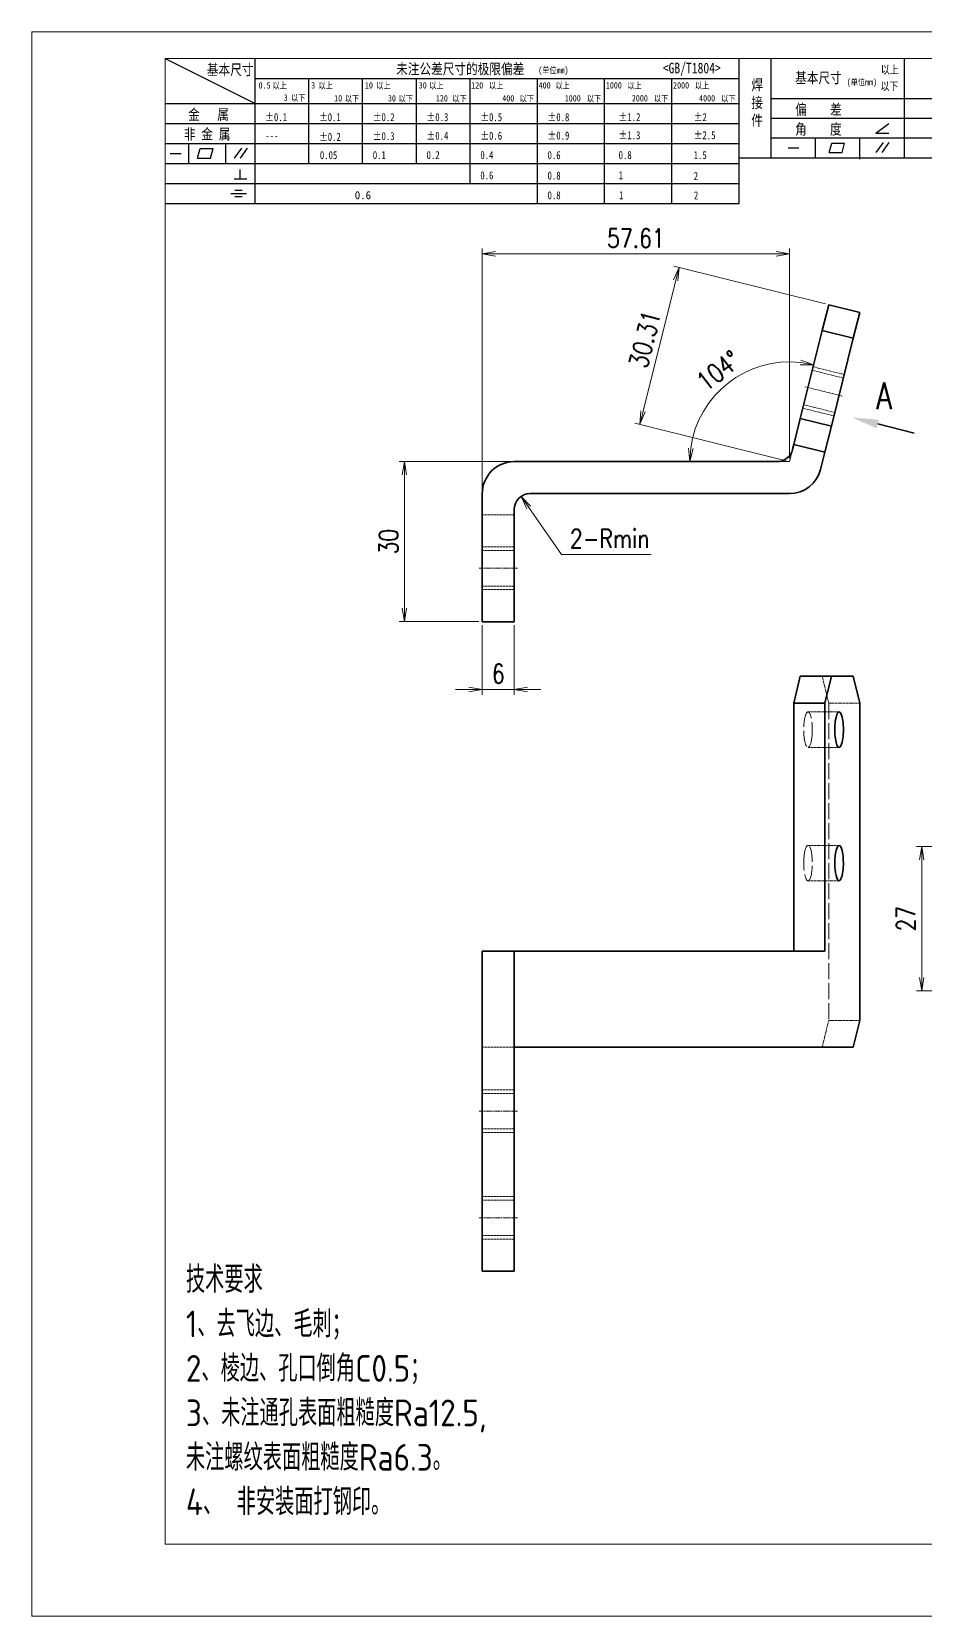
# Model space of a CAD drawing. Header units: inches. Extents: x 269 to 10986, y 1043 to 4337.
# Drawn here: x 7822.1 to 7989.6, y 3497.4 to 3794.4 of the extents above; entities that cross this region are included whole.
import ezdxf
from ezdxf.enums import TextEntityAlignment as Align

# ---------------------------------------------------------------- set-up
doc = ezdxf.new("R2010")
doc.units = ezdxf.units.IN
doc.header["$MEASUREMENT"] = 0
for name, pattern in [('AM_ISO02W050x2', [3.75, 3, -0.75]), ('AM_ISO08W050x2', [9, 6, -0.75, 1.5, -0.75]), ('AM_ISO09W050', [22.5, 12, -1.5, 3, -1.5, 3, -1.5])]:
    doc.linetypes.add(name, pattern=pattern)
doc.layers.add('DIM', color=3, linetype='Continuous')
doc.layers.add('图\\M+19E79\\M+195B6\\M+18E9A', color=7, linetype='Continuous')
for name, color, linetype, lineweight in [('中心线', 2, 'AM_ISO08W050x2', 18), ('双点划线', 6, 'AM_ISO09W050', 18), ('图框', 7, 'Continuous', 18), ('标注线', 3, 'Continuous', 18), ('粗实线', 7, 'Continuous', 35), ('虚线', 1, 'AM_ISO02W050x2', 18)]:
    doc.layers.add(name, color=color, linetype=linetype, lineweight=lineweight)
doc.layers.add('打印', color=7, linetype='Continuous', lineweight=15, plot=False)
doc.layers.add('打印-禁用', color=7, linetype='Continuous', lineweight=15, plot=False)
doc.styles.add('DIM', font='romans.shx', dxfattribs={"width": 0.8, "bigfont": 'bigfont.shx'})
doc.styles.get("Standard").update_dxf_attribs({"font": 'txt', "bigfont": 'gbcbig.shx'})
doc.styles.add('国标', font='simfang.ttf', dxfattribs={"width": 0.8})
doc.styles.add('机械长仿宋', font='gbenor.shx', dxfattribs={"height": 1, "bigfont": 'gbcbig.shx'})
doc.dimstyles.new('XR 1-1', dxfattribs={"dimtxt": 3.5, "dimasz": 2.5, "dimexe": 1, "dimexo": 0.625, "dimgap": 1.2, "dimtad": 1, "dimtoh": 1, "dimdsep": 46, "dimtxsty": 'DIM', "dimblk": 'OPEN', "dimcen": 0, "dimclrd": 8, "dimclre": 8, "dimclrt": 2, "dimazin": 2, "dimtfac": 0.5, "dimtmove": 0, "dimatfit": 3, "dimldrblk": 'OPEN', "dimfxl": 0, "dimtolj": 2, "dimlwd": 18, "dimlwe": 18, "dimarcsym": 0})
doc.dimstyles.new('XR 1-1$0', dxfattribs={"dimtxt": 3.5, "dimasz": 2.5, "dimexe": 1, "dimexo": 0.625, "dimgap": 1.2, "dimtad": 1, "dimzin": 9, "dimdsep": 46, "dimtxsty": 'DIM', "dimblk": 'OPEN', "dimcen": 0, "dimclrd": 8, "dimclre": 8, "dimclrt": 2, "dimazin": 2, "dimtfac": 0.5, "dimtmove": 0, "dimatfit": 3, "dimldrblk": 'OPEN', "dimfxl": 0, "dimtolj": 2, "dimlwd": 18, "dimlwe": 18, "dimarcsym": 0})
doc.dimstyles.new('XR 1-1$4', dxfattribs={"dimtxt": 3.5, "dimasz": 2.5, "dimexe": 1, "dimexo": 0.625, "dimgap": 1.2, "dimtad": 1, "dimtoh": 1, "dimdsep": 46, "dimtxsty": 'DIM', "dimblk": 'OPEN', "dimcen": 0, "dimclrd": 8, "dimclre": 8, "dimclrt": 2, "dimazin": 2, "dimtfac": 0.5, "dimtofl": 0, "dimtmove": 0, "dimatfit": 3, "dimldrblk": 'OPEN', "dimfxl": 0, "dimtolj": 2, "dimlwd": 18, "dimlwe": 18, "dimarcsym": 0})

# ---------------------------------------------------------------- blocks, each defined once
blk = doc.blocks.new('GZDEH零件A3图框V01版')
at = {"layer": '图\\M+19E79\\M+195B6\\M+18E9A', "color": 9}
for p, q in [((2882.49, -1554.46), (2899.37, -1562.92)), ((2899.37, -1581.67), (2899.37, -1554.46)), ((2990.09, -1581.67), (2990.09, -1554.46)), ((2996.09, -1573.08), (2996.09, -1554.46)), ((3021.09, -1561.98), (3021.09, -1554.46)), ((2899.37, -1558.24), (2990.09, -1558.24)), ((2909.45, -1574.17), (2909.45, -1558.24)), ((2919.53, -1574.17), (2919.53, -1558.24)), ((2929.61, -1574.17), (2929.61, -1558.24)), ((2939.69, -1577.92), (2939.69, -1558.24)), ((2952.29, -1581.67), (2952.29, -1558.24)), ((2964.89, -1581.67), (2964.89, -1558.24)), ((2977.49, -1581.67), (2977.49, -1558.24)), ((2996.09, -1561.98), (3113.09, -1561.98)), ((3021.09, -1573.08), (3021.09, -1561.98)), ((2882.49, -1562.92), (2990.09, -1562.92)), ((2882.49, -1566.67), (2990.09, -1566.67)), ((2996.09, -1565.68), (3113.09, -1565.68)), ((3015.75, -1568.51), (3018.15, -1566.66)), ((2882.49, -1570.42), (2990.09, -1570.42)), ((2886.92, -1574.12), (2886.92, -1570.42)), ((2893.91, -1574.12), (2893.91, -1570.42)), ((2996.09, -1569.38), (3113.09, -1569.38)), ((3004.42, -1573.08), (3004.42, -1569.38)), ((3006.97, -1572.12), (3007.45, -1570.33)), ((3007.45, -1570.33), (3009.86, -1570.33)), ((3009.39, -1572.12), (3009.86, -1570.33)), ((3012.75, -1573.08), (3012.75, -1569.38)), ((3015.75, -1568.51), (3018.15, -1568.51)), ((3015.81, -1572.12), (3017.15, -1570.26)), ((3016.89, -1572.12), (3018.23, -1570.26)), ((2883.43, -1572.27), (2885.49, -1572.27)), ((2888.59, -1573.16), (2889.07, -1571.37)), ((2888.59, -1573.16), (2891, -1573.16)), ((2889.07, -1571.37), (2891.48, -1571.37)), ((2891, -1573.16), (2891.48, -1571.37)), ((2895.52, -1573.16), (2896.85, -1571.3)), ((2896.6, -1573.16), (2897.94, -1571.3)), ((2990.09, -1573.08), (3113.09, -1573.08)), ((2999.26, -1571.23), (3001.32, -1571.23)), ((3006.97, -1572.12), (3009.39, -1572.12)), ((3012.75, -1573.33), (3012.75, -1573.08)), ((2882.49, -1574.17), (2990.09, -1574.17)), ((2895.42, -1577.05), (2897.81, -1577.05)), ((2896.58, -1577.05), (2896.58, -1575.28)), ((2882.49, -1577.92), (2990.09, -1577.92)), ((2894.79, -1579.77), (2897.77, -1579.77)), ((2895.57, -1579.17), (2896.92, -1579.17)), ((2882.49, -1581.67), (2990.09, -1581.67)), ((2895.57, -1580.37), (2896.93, -1580.37))]:
    blk.add_line(p, q, dxfattribs=at)
at = {"layer": '图框', "linetype": 'Continuous'}
for p, q in [((2882.49, -1554.46), (2882.49, -1832.96)), ((3272.49, -1554.46), (2882.49, -1554.46)), ((2882.49, -1832.96), (3272.49, -1832.96))]:
    blk.add_line(p, q, dxfattribs=at)
at = {"layer": '打印-禁用', "linetype": 'Continuous'}
for p, q in [((2857.49, -1549.46), (2857.49, -1846.46)), ((3277.49, -1549.46), (2857.49, -1549.46)), ((2857.49, -1846.46), (3277.49, -1846.46))]:
    blk.add_line(p, q, dxfattribs=at)
at = {"layer": '图\\M+19E79\\M+195B6\\M+18E9A', "color": 9, "style": '国标', "width": 0.8}
for s, height, p in [('基本尺寸', 2, (2890.33, -1557.58)), ('未注公差尺寸的极限偏差', 2, (2925.81, -1557.44)), ('<GB/T1804>', 2, (2975.78, -1557.27)), ('以上', 1.5, (3016.64, -1557.33)), ('30', 1.2, (2930.04, -1560.11)), ('基本尺寸', 2, (3000.6, -1559.1)), ('以下', 1.5, (3016.58, -1560.43)), ('金   属', 2, (2886.82, -1565.98)), ('±0.1', 1.5, (2901.27, -1566.23)), ('±0.1', 1.5, (2911.35, -1566.23)), ('±0.2', 1.5, (2921.43, -1566.23)), ('±0.3', 1.5, (2931.51, -1566.23)), ('±0.5', 1.5, (2941.59, -1566.23)), ('±0.8', 1.5, (2954.19, -1566.23)), ('±1.2', 1.5, (2967.51, -1566.23)), ('±2', 1.5, (2981.58, -1566.23)), ('偏    差', 2, (3000.6, -1565.04)), ('非 金 属', 2, (2886.02, -1569.65)), ('±0.3', 1.5, (2921.43, -1569.77)), ('±0.4', 1.5, (2931.51, -1569.71)), ('±0.6', 1.5, (2941.59, -1569.71)), ('±0.9', 1.5, (2954.19, -1569.68)), ('±1.3', 1.5, (2967.51, -1569.62)), ('±2.5', 1.5, (2981.58, -1569.61)), ('角    度', 2, (3000.6, -1568.74)), ('---', 1.5, (2901.27, -1569.65)), ('±0.2', 1.5, (2911.35, -1569.92)), ('0.1', 1.5, (2921.43, -1573.34)), ('0.2', 1.5, (2931.51, -1573.33)), ('0.4', 1.5, (2941.59, -1573.33)), ('0.6', 1.5, (2954.19, -1573.35)), ('0.8', 1.5, (2967.51, -1573.33)), ('1.5', 1.5, (2981.58, -1573.34)), ('0.6', 1.5, (2941.59, -1577.14)), ('0.8', 1.5, (2954.19, -1577.17)), ('1', 1.5, (2967.51, -1577.12)), ('2', 1.5, (2981.58, -1577.26)), ('0.8', 1.5, (2954.19, -1580.87)), ('1', 1.5, (2967.59, -1580.86)), ('2', 1.5, (2981.62, -1580.89))]:
    blk.add_text(s, height=height, dxfattribs=at).set_placement(p)
at = {"layer": '图\\M+19E79\\M+195B6\\M+18E9A', "color": 9, "lineweight": 15, "style": '国标', "width": 0.8}
for s, p in [('(单位mm)', (2952.44, -1557.27)), ('0.5', (2900.03, -1560.11)), ('以上', (2902.64, -1560.16)), ('3', (2909.88, -1560.11)), ('以上', (2911.25, -1560.16)), ('10', (2919.96, -1560.11)), ('以上', (2922.09, -1560.16)), ('以上', (2932.02, -1560.16)), ('120', (2939.88, -1560.11)), ('以上', (2943.21, -1560.16)), ('400', (2952.52, -1560.11)), ('以上', (2955.68, -1560.16)), ('1000', (2965.12, -1560.11)), ('以上', (2969.16, -1560.16)), ('2000', (2977.72, -1560.11)), ('以上', (2981.8, -1560.16)), ('(单位mm)', (3010.27, -1559.51)), ('3', (2904.73, -1562.41)), ('以下', (2906.1, -1562.46)), ('10', (2914.19, -1562.54)), ('以下', (2916.18, -1562.59)), ('30', (2924.27, -1562.54)), ('以下', (2926.26, -1562.59)), ('120', (2933.26, -1562.54)), ('以下', (2936.34, -1562.59)), ('400', (2945.7, -1562.54)), ('以下', (2948.94, -1562.59)), ('1000', (2957.41, -1562.54)), ('以下', (2961.54, -1562.59)), ('2000', (2969.99, -1562.54)), ('以下', (2974.14, -1562.59)), ('4000', (2982.59, -1562.54)), ('以下', (2986.74, -1562.59))]:
    blk.add_text(s, height=1.2, dxfattribs=at).set_placement(p)
at = {"layer": '图\\M+19E79\\M+195B6\\M+18E9A', "color": 9, "lineweight": 13, "style": '国标'}
blk.add_text('0.6', height=1.5, dxfattribs=at).set_placement((2918.05, -1580.85))
at = {"layer": '图\\M+19E79\\M+195B6\\M+18E9A', "color": 9, "style": '国标'}
for s, insert, char_height, width, attachment_point in [('焊\\P接\\P件', (2992.39, -1558.41), 2, 3.1877, 1), ('0.05', (2911.51, -1573.37), 1.5, 5.1982, 7)]:
    blk.add_mtext(s, dxfattribs=dict(at, insert=insert, char_height=char_height, width=width, attachment_point=attachment_point))
blk = doc.blocks.new('DEH A3')
at = {"layer": '图框'}
blk.add_blockref('GZDEH零件A3图框V01版', (-2857.49, 1846.46), dxfattribs=at)
blk = doc.blocks.new('_Open')
at = {"color": 0, "linetype": 'ByBlock', "lineweight": -2}
for p, q in [((-1, 0.17), (0, 0)), ((-1, -0.17), (0, 0)), ((0, 0), (-1, 0))]:
    blk.add_line(p, q, dxfattribs=at)
blk = doc.blocks.new('*D113')
at = {"layer": 'Defpoints', "color": 0, "transparency": 16777216}
for p in [(7912.57, 3713.78), (7891.98, 3683.78), (7906.57, 3683.78)]:
    blk.add_point(p, dxfattribs=at)
at = {"layer": 'DIM', "color": 8, "lineweight": 18, "transparency": 16777216}
for p, q in [((7911.94, 3713.78), (7890.98, 3713.78)), ((7891.98, 3711.28), (7891.98, 3686.28)), ((7905.94, 3683.78), (7890.98, 3683.78))]:
    blk.add_line(p, q, dxfattribs=at)
at = {"layer": 'DIM', "color": 8, "lineweight": 18, "transparency": 16777216, "xscale": 2.5, "yscale": 2.5, "zscale": 2.5}
for p, rotation in [((7891.98, 3713.78), 90), ((7891.98, 3683.78), 270)]:
    blk.add_blockref('_Open', p, dxfattribs=dict(at, rotation=rotation))
at = {"layer": 'DIM', "color": 2, "transparency": 16777216, "insert": (7889.03, 3698.78), "char_height": 3.5, "attachment_point": 5, "rotation": 90, "style": 'DIM'}
blk.add_mtext('\\A2;30', dxfattribs=at)
blk = doc.blocks.new('*D114')
at = {"layer": 'Defpoints', "color": 0, "transparency": 16777216}
for p in [(7964.18, 3752.71), (7964.18, 3713.78), (7906.57, 3707.78)]:
    blk.add_point(p, dxfattribs=at)
at = {"layer": 'DIM', "color": 8, "lineweight": 18, "transparency": 16777216}
for p, q in [((7906.57, 3708.4), (7906.57, 3753.71)), ((7909.07, 3752.71), (7961.68, 3752.71)), ((7964.18, 3714.4), (7964.18, 3753.71))]:
    blk.add_line(p, q, dxfattribs=at)
at = {"layer": 'DIM', "color": 8, "lineweight": 18, "transparency": 16777216, "xscale": 2.5, "yscale": 2.5, "zscale": 2.5, "rotation": 180}
blk.add_blockref('_Open', (7906.57, 3752.71), dxfattribs=at)
at = {"layer": 'DIM', "color": 8, "lineweight": 18, "transparency": 16777216, "xscale": 2.5, "yscale": 2.5, "zscale": 2.5}
blk.add_blockref('_Open', (7964.18, 3752.71), dxfattribs=at)
at = {"layer": 'DIM', "color": 2, "transparency": 16777216, "insert": (7935.38, 3755.66), "char_height": 3.5, "attachment_point": 5, "style": 'DIM'}
blk.add_mtext('\\A2;57.61', dxfattribs=at)
blk = doc.blocks.new('*D115')
at = {"layer": 'Defpoints', "color": 0, "transparency": 16777216}
for p in [(7943.46, 3750.18), (7971.51, 3743.19), (7964.18, 3713.78)]:
    blk.add_point(p, dxfattribs=at)
at = {"layer": 'DIM', "color": 8, "lineweight": 18, "transparency": 16777216}
for p, q in [((7970.91, 3743.34), (7942.49, 3750.43)), ((7936.73, 3723.2), (7942.85, 3747.76)), ((7963.57, 3713.93), (7935.15, 3721.01))]:
    blk.add_line(p, q, dxfattribs=at)
at = {"layer": 'DIM', "color": 8, "lineweight": 18, "transparency": 16777216, "xscale": 2.5, "yscale": 2.5, "zscale": 2.5}
for p, rotation in [((7943.46, 3750.18), 75.99999999999001), ((7936.12, 3720.77), 255.9999999999901)]:
    blk.add_blockref('_Open', p, dxfattribs=dict(at, rotation=rotation))
at = {"layer": 'DIM', "color": 2, "transparency": 16777216, "insert": (7937.06, 3736.73), "char_height": 3.5, "attachment_point": 5, "rotation": 76, "style": 'DIM'}
blk.add_mtext('\\A2;30.31', dxfattribs=at)
blk = doc.blocks.new('*D116')
at = {"layer": 'Defpoints', "color": 0, "transparency": 16777216}
for p in [(7906.57, 3683.78), (7912.57, 3683.78), (7906.57, 3671.08)]:
    blk.add_point(p, dxfattribs=at)
at = {"layer": 'DIM', "color": 8, "lineweight": 18, "transparency": 16777216}
for p, q in [((7906.57, 3683.15), (7906.57, 3670.08)), ((7912.57, 3683.15), (7912.57, 3670.08)), ((7904.07, 3671.08), (7901.57, 3671.08)), ((7912.57, 3671.08), (7906.57, 3671.08)), ((7915.07, 3671.08), (7917.57, 3671.08))]:
    blk.add_line(p, q, dxfattribs=at)
at = {"layer": 'DIM', "color": 8, "lineweight": 18, "transparency": 16777216, "xscale": 2.5, "yscale": 2.5, "zscale": 2.5}
blk.add_blockref('_Open', (7906.57, 3671.08), dxfattribs=at)
at = {"layer": 'DIM', "color": 8, "lineweight": 18, "transparency": 16777216, "xscale": 2.5, "yscale": 2.5, "zscale": 2.5, "rotation": 180}
blk.add_blockref('_Open', (7912.57, 3671.08), dxfattribs=at)
at = {"layer": 'DIM', "color": 2, "transparency": 16777216, "insert": (7909.57, 3674.03), "char_height": 3.5, "attachment_point": 5, "style": 'DIM'}
blk.add_mtext('\\A2;6', dxfattribs=at)
blk = doc.blocks.new('*D117')
at = {"layer": 'Defpoints', "color": 0, "transparency": 16777216}
for p in [(7970.3, 3738.34), (7957.59, 3731.26), (7966.19, 3721.84), (7912.57, 3713.78), (7961.84, 3713.78)]:
    blk.add_point(p, dxfattribs=at)
at = {"layer": 'DIM', "color": 8, "lineweight": 18, "transparency": 16777216}
blk.add_arc((7964.18, 3713.78), 18.69, 83.6713, 172.3287, dxfattribs=at)
at = {"layer": 'DIM', "color": 8, "lineweight": 18, "transparency": 16777216, "xscale": 2.5, "yscale": 2.5, "zscale": 2.5}
for p, rotation in [((7968.7, 3731.91), 349.8356380492706), ((7945.5, 3713.78), 266.1643619506796)]:
    blk.add_blockref('_Open', p, dxfattribs=dict(at, rotation=rotation))
at = {"layer": 'DIM', "color": 2, "transparency": 16777216, "insert": (7950.86, 3730.83), "char_height": 3.5, "attachment_point": 5, "rotation": 38, "style": 'DIM'}
blk.add_mtext('\\A2;104\\M+1818B', dxfattribs=at)
blk = doc.blocks.new('*D118')
at = {"layer": 'Defpoints', "color": 0, "transparency": 16777216}
for p in [(7913.85, 3707.23), (7915.57, 3704.78)]:
    blk.add_point(p, dxfattribs=at)
at = {"layer": 'DIM', "color": 8, "lineweight": 18, "transparency": 16777216}
for p, q in [((7921.46, 3696.39), (7915.28, 3705.19)), ((7938.26, 3696.39), (7921.46, 3696.39))]:
    blk.add_line(p, q, dxfattribs=at)
at = {"layer": 'DIM', "color": 8, "lineweight": 18, "transparency": 16777216, "xscale": 2.5, "yscale": 2.5, "zscale": 2.5, "rotation": 125.0527900796177}
blk.add_blockref('_Open', (7913.85, 3707.23), dxfattribs=at)
at = {"layer": 'DIM', "color": 2, "transparency": 16777216, "insert": (7930.46, 3699.34), "char_height": 3.5, "attachment_point": 5, "style": 'DIM'}
blk.add_mtext('\\A2;{\\Fromans,bigfont|c134;2-Rmin}', dxfattribs=at)
blk = doc.blocks.new('*D125')
at = {"layer": 'Defpoints', "color": 0, "transparency": 16777216}
for p in [(7988.95, 3641.61), (8010.02, 3641.61), (8010.02, 3614.61)]:
    blk.add_point(p, dxfattribs=at)
at = {"layer": 'DIM', "color": 8, "lineweight": 18, "transparency": 16777216}
for p, q in [((8009.4, 3641.61), (7987.95, 3641.61)), ((7988.95, 3617.11), (7988.95, 3639.11)), ((8009.4, 3614.61), (7987.95, 3614.61))]:
    blk.add_line(p, q, dxfattribs=at)
at = {"layer": 'DIM', "color": 8, "lineweight": 18, "transparency": 16777216, "xscale": 2.5, "yscale": 2.5, "zscale": 2.5}
for p, rotation in [((7988.95, 3641.61), 90), ((7988.95, 3614.61), 270)]:
    blk.add_blockref('_Open', p, dxfattribs=dict(at, rotation=rotation))
at = {"layer": 'DIM', "color": 2, "transparency": 16777216, "insert": (7986, 3628.11), "char_height": 3.5, "attachment_point": 5, "rotation": 90, "style": 'DIM'}
blk.add_mtext('\\A2;27', dxfattribs=at)

msp = doc.modelspace()

# ---------------------------------------------------------------- linework, layer by layer
at = {"layer": '中心线', "ltscale": 0.18}
msp.add_line((7974.048, 3726.067), (7967.062, 3727.809), dxfattribs=at)
at = {"layer": '中心线', "ltscale": 0.180014}
for p, q in [((7913.169, 3693.776), (7905.969, 3693.776)), ((7913.169, 3592.032), (7905.969, 3592.032)), ((7913.169, 3572.032), (7905.969, 3572.032))]:
    msp.add_line(p, q, dxfattribs=at)
at = {"layer": '双点划线'}
for p in [(7964.983, 3716.99), (7961.837, 3713.776)]:
    msp.add_line(p, (7964.181, 3713.776), dxfattribs=at)
at = {"layer": '打印'}
msp.add_lwpolyline([(7822.121, 3794.354), (8242.121, 3794.354), (8242.121, 3497.354), (7822.121, 3497.354)], close=True, dxfattribs=at)
at = {"layer": '粗实线', "ltscale": 0.125}
for p, q in [((7971.514, 3743.188), (7970.305, 3738.337)), ((7977.336, 3741.737), (7976.127, 3736.885)), ((7966.192, 3721.842), (7964.983, 3716.99)), ((7972.014, 3720.39), (7970.804, 3715.539))]:
    msp.add_line(p, q, dxfattribs=at)
at = {"layer": '粗实线', "ltscale": 0.15}
for p, q in [((7971.514, 3743.188), (7977.336, 3741.737)), ((7970.305, 3738.337), (7976.127, 3736.885)), ((7966.192, 3721.842), (7972.014, 3720.39)), ((7964.983, 3716.99), (7970.804, 3715.539)), ((7906.569, 3683.776), (7912.569, 3683.776)), ((7906.569, 3622.032), (7912.569, 3622.032)), ((7906.569, 3562.032), (7912.569, 3562.032))]:
    msp.add_line(p, q, dxfattribs=at)
at = {"layer": '粗实线', "ltscale": 0.425}
for p, q in [((7966.192, 3721.842), (7970.305, 3738.337)), ((7976.127, 3736.885), (7972.014, 3720.39))]:
    msp.add_line(p, q, dxfattribs=at)
at = {"layer": '粗实线', "ltscale": 0.176715}
msp.add_line((7980.705, 3720.832), (7987.563, 3719.122), dxfattribs=at)
at = {"layer": '粗实线', "ltscale": 0.024211}
msp.add_line((7964.748, 3716.051), (7964.983, 3716.99), dxfattribs=at)
at = {"layer": '粗实线', "ltscale": 0.082807}
msp.add_line((7970.804, 3715.539), (7970.003, 3712.325), dxfattribs=at)
at = {"layer": '粗实线'}
for p, q in [((7912.569, 3713.776), (7961.837, 3713.776)), ((7906.569, 3707.776), (7906.569, 3683.776)), ((7964.181, 3707.776), (7915.569, 3707.776)), ((7912.569, 3683.776), (7912.569, 3704.776)), ((7964.983, 3668.532), (7964.983, 3622.032)), ((7970.804, 3668.532), (7970.804, 3622.032)), ((7977.336, 3668.532), (7977.336, 3609.032)), ((7906.569, 3622.032), (7906.569, 3562.032)), ((7912.569, 3622.032), (7912.569, 3562.032)), ((7964.181, 3622.032), (7915.569, 3622.032)), ((7964.181, 3604.032), (7915.569, 3604.032))]:
    msp.add_line(p, q, dxfattribs=at)
at = {"layer": '粗实线', "ltscale": 0.128606}
for p, q in [((7966.192, 3673.532), (7964.983, 3668.532)), ((7972.014, 3673.532), (7970.804, 3668.532)), ((7977.336, 3668.532), (7976.127, 3673.532)), ((7977.336, 3609.032), (7976.127, 3604.032))]:
    msp.add_line(p, q, dxfattribs=at)
at = {"layer": '粗实线', "ltscale": 0.145544}
for p, q in [((7966.192, 3673.532), (7972.014, 3673.532)), ((7964.983, 3668.532), (7970.804, 3668.532)), ((7964.181, 3622.032), (7970.003, 3622.032)), ((7964.181, 3604.032), (7970.003, 3604.032))]:
    msp.add_line(p, q, dxfattribs=at)
at = {"layer": '粗实线', "ltscale": 0.102817}
msp.add_line((7976.127, 3673.532), (7972.014, 3673.532), dxfattribs=at)
at = {"layer": '粗实线', "ltscale": 0.075}
for p, q in [((7912.569, 3622.032), (7915.569, 3622.032)), ((7912.569, 3604.032), (7915.569, 3604.032))]:
    msp.add_line(p, q, dxfattribs=at)
at = {"layer": '粗实线', "ltscale": 0.020033}
msp.add_line((7970.804, 3622.032), (7970.003, 3622.032), dxfattribs=at)
at = {"layer": '粗实线', "ltscale": 0.15309}
msp.add_line((7976.127, 3604.032), (7970.003, 3604.032), dxfattribs=at)
at = {"layer": '粗实线'}
for centre, radius, start, end in [((7961.837, 3716.776), 3, 270, 346), ((7912.569, 3707.776), 6, 90, 180), ((7964.181, 3713.776), 6, 270, 346), ((7915.569, 3704.776), 3, 90, 180)]:
    msp.add_arc(centre, radius, start, end, dxfattribs=at)
for centre, start_param, end_param in [((7973.465, 3663.532), 4.212389, 6.2831562), ((7973.465, 3663.532), 3.1415636, 4.212389), ((7973.465, 3663.532), 6.2831562, 9.4247489), ((7973.465, 3638.532), 3.1415636, 6.2831562), ((7973.465, 3638.532), 1.0707963, 3.1415636), ((7973.465, 3638.532), 6.2831562, 7.3539816)]:
    msp.add_ellipse(centre, major_axis=(0, -3.323), ratio=0.2419219, start_param=start_param, end_param=end_param, dxfattribs=at)
msp.add_solid([(7980.904, 3721.633), (7975.92, 3722.025), (7980.505, 3720.031)], dxfattribs=at)
at = {"layer": '虚线', "ltscale": 0.15}
for p, q in [((7970.305, 3738.337), (7976.127, 3736.885)), ((7974.269, 3729.437), (7968.448, 3730.888)), ((7974.269, 3729.437), (7968.448, 3730.888)), ((7974.433, 3730.093), (7968.611, 3731.545)), ((7974.433, 3730.093), (7968.611, 3731.545)), ((7972.661, 3722.987), (7966.84, 3724.439)), ((7972.661, 3722.987), (7966.84, 3724.439)), ((7972.498, 3722.331), (7966.676, 3723.782)), ((7972.498, 3722.331), (7966.676, 3723.782)), ((7906.569, 3703.776), (7912.569, 3703.776)), ((7912.569, 3697.776), (7906.569, 3697.776)), ((7912.569, 3697.776), (7906.569, 3697.776)), ((7912.569, 3697.1), (7906.569, 3697.1)), ((7912.569, 3697.1), (7906.569, 3697.1)), ((7912.569, 3690.453), (7906.569, 3690.453)), ((7912.569, 3690.453), (7906.569, 3690.453)), ((7912.569, 3689.776), (7906.569, 3689.776)), ((7912.569, 3689.776), (7906.569, 3689.776)), ((7906.569, 3604.032), (7912.569, 3604.032)), ((7912.569, 3596.032), (7906.569, 3596.032)), ((7912.569, 3595.355), (7906.569, 3595.355)), ((7912.569, 3588.708), (7906.569, 3588.708)), ((7912.569, 3588.032), (7906.569, 3588.032)), ((7912.569, 3576.032), (7906.569, 3576.032)), ((7912.569, 3575.355), (7906.569, 3575.355)), ((7912.569, 3568.708), (7906.569, 3568.708)), ((7912.569, 3568.032), (7906.569, 3568.032))]:
    msp.add_line(p, q, dxfattribs=at)
at = {"layer": '虚线', "ltscale": 0.128606}
for p, q in [((7971.514, 3668.532), (7970.305, 3673.532)), ((7970.305, 3604.032), (7971.514, 3609.032))]:
    msp.add_line(p, q, dxfattribs=at)
at = {"layer": '虚线'}
msp.add_line((7971.514, 3668.532), (7971.514, 3609.032), dxfattribs=at)
at = {"layer": '虚线', "ltscale": 0.145544}
for p, q in [((7971.514, 3668.532), (7977.336, 3668.532)), ((7973.465, 3666.855), (7967.644, 3666.855)), ((7973.465, 3660.208), (7967.644, 3660.208)), ((7973.465, 3641.855), (7967.644, 3641.855)), ((7973.465, 3635.208), (7967.644, 3635.208)), ((7971.514, 3609.032), (7977.336, 3609.032))]:
    msp.add_line(p, q, dxfattribs=at)
at = {"layer": '虚线'}
for centre, start_param, end_param in [((7967.644, 3663.532), 6.2831562, 9.4247489), ((7967.644, 3663.532), 4.212389, 6.2831562), ((7967.644, 3663.532), 3.1415636, 4.212389), ((7967.644, 3638.532), 6.2831562, 7.3539816), ((7967.644, 3638.532), 3.1415636, 6.2831562), ((7967.644, 3638.532), 1.0707963, 3.1415636)]:
    msp.add_ellipse(centre, major_axis=(0, 3.323), ratio=0.2419219, start_param=start_param, end_param=end_param, dxfattribs=at)

# ---------------------------------------------------------------- block references
at = {"layer": '图框'}
msp.add_blockref('DEH A3', (7822.121, 3497.354), dxfattribs=at)

# ---------------------------------------------------------------- texts
at = {"layer": '标注线', "color": 2, "insert": (7851.034, 3516.284), "char_height": 5, "width": 114.82461, "attachment_point": 7, "style": '机械长仿宋'}
msp.add_mtext('\\A2;技术要求\\P1、去飞边、毛刺；\\P2、棱边、孔口倒角C0.5；\\P3、未注通孔表面粗糙度Ra12.5,\\P未注螺纹表面粗糙度Ra6.3。\\P{\\A0;4、\\C3; \\C2;非安装面打钢印。}', dxfattribs=at)
at = {"layer": '粗实线', "width": 0.883502}
msp.add_text('A', height=5, dxfattribs=at).set_placement((7980.436, 3723.604), (7983.381, 3723.604), align=Align.FIT)

# ---------------------------------------------------------------- dimensions: what is measured, and where the dimension line sits
at = {"layer": 'DIM'}
for base, p1, p2, picture, middle in [((7964.181, 3752.705), (7906.569, 3707.776), (7964.181, 3713.776), '*D114', (7935.375, 3755.655)), ((7906.569, 3671.084), (7912.569, 3683.776), (7906.569, 3683.776), '*D116', (7909.569, 3674.034))]:
    dim = msp.add_linear_dim(base=base, p1=p1, p2=p2, dimstyle='XR 1-1$0', dxfattribs=at)
    dim.commit()
    dim.dimension.update_dxf_attribs({"geometry": picture, "text_midpoint": middle})
dim = msp.add_linear_dim(base=(7943.456, 3750.184), p1=(7964.181, 3713.776), p2=(7971.514, 3743.188), angle=76, dimstyle='XR 1-1$0', dxfattribs=at)
dim.commit()
dim.dimension.update_dxf_attribs({"geometry": '*D115', "text_midpoint": (7939.924, 3736.017), "dimtype": 161})
dim = msp.add_angular_dim_2l(base=(7957.586, 3731.26), line1=((7912.569, 3713.776), (7961.837, 3713.776)), line2=((7966.192, 3721.842), (7970.305, 3738.337)), dimstyle='XR 1-1', dxfattribs=at)
dim.commit()
dim.dimension.update_dxf_attribs({"geometry": '*D117', "text_midpoint": (7950.861, 3730.826)})
for base, p1, p2, picture, middle in [((7891.976, 3683.776), (7912.569, 3713.776), (7906.569, 3683.776), '*D113', (7889.026, 3698.776)), ((7988.947, 3641.611), (8010.024, 3614.611), (8010.024, 3641.611), '*D125', (7985.997, 3628.111))]:
    dim = msp.add_linear_dim(base=base, p1=p1, p2=p2, angle=90, dimstyle='XR 1-1$0', dxfattribs=at)
    dim.commit()
    dim.dimension.update_dxf_attribs({"geometry": picture, "text_midpoint": middle})
dim = msp.add_radius_dim(center=(7915.569, 3704.776), mpoint=(7913.846, 3707.232), text='{\\Fromans,bigfont|c134;2-Rmin}', dimstyle='XR 1-1$4', override={"dimtmove": 1}, dxfattribs=at)
dim.commit()
dim.dimension.update_dxf_attribs({"geometry": '*D118', "text_midpoint": (7921.456, 3696.386), "dimtype": 164})

doc.saveas('drawing.dxf')
